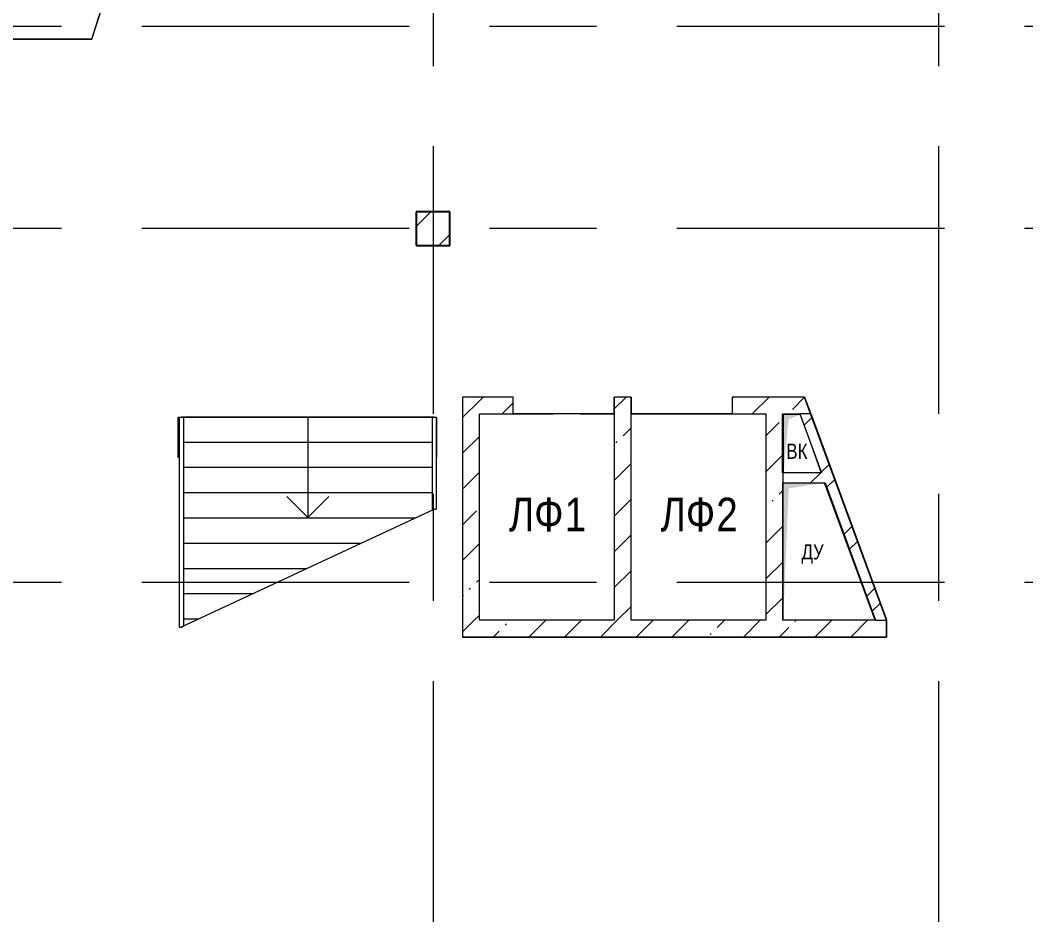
# Model space of a CAD drawing. Header units: millimetres. Extents: x 46431 to 216095, y -43515 to 31605.
# Drawn here: x 130631 to 142567, y -24031 to -13408 of the extents above; entities that cross this region are included whole.
import ezdxf

# ---------------------------------------------------------------- set-up
doc = ezdxf.new("R2010")
doc.units = ezdxf.units.MM
for name, pattern in [('IMPORT-01 Штриховая _2 мм_', [600, 400, -200]), ('Осевые', [6350, 1270, -952.5, 3175, -952.5]), ('Сверху', [793.75, 476.25, -317.5])]:
    doc.linetypes.add(name, pattern=pattern)
for name, color, linetype, lineweight in [('_Разделитель помещений_', 7, 'IMPORT-01 Штриховая _2 мм_', 9), ('Двери', 7, 'Continuous', 9), ('Колонны', 7, 'Continuous', 9), ('Колонны-1', 7, 'Continuous', 25), ('Контуры', 7, 'Continuous', 9), ('Линии подступенков-1', 7, 'Continuous', 9), ('Линии свеса', 7, 'Continuous', 9), ('Марки вырезов', 7, 'Continuous', 9), ('Обобщенные модели', 7, 'Continuous', 9), ('Общие ребра', 7, 'Continuous', 9), ('Ограждение', 7, 'Continuous', 9), ('Оси-2', 7, 'Осевые', 9), ('Перекрытия', 7, 'Continuous', 9), ('Поручни', 7, 'Continuous', 9), ('Сверху', 7, 'Сверху', 9), ('Стены', 7, 'Continuous', 9), ('Стены-1', 7, 'Continuous', 18), ('Стрелки вверх', 7, 'Continuous', 9), ('Текстовые примечания', 7, 'Continuous', 9), ('Типовые аннотации', 7, 'Continuous', 9), ('Черная _1 сплошная', 7, 'Continuous', 9), ('Штриховка разреза-3', 7, 'Continuous', 9), ('Элементы узлов', 7, 'Continuous', 9)]:
    doc.layers.add(name, color=color, linetype=linetype, lineweight=lineweight)
doc.styles.add('Arial', font='Arial.ttf', dxfattribs={"width": 0.8, "height": 180})
doc.styles.add('Arial Narrow_2', font='Arial Narrow.ttf', dxfattribs={"height": 400})
pattern_1 = [(45, (0, 0), (-424.264, 424.264), [600, -100, 20, -100]), (45, (0, 424), (-424.264, 424.264), [])]
pattern_2 = [(45, (0, 0), (-502.8943, 502.8943), []), (45, (0, 762), (-502.8943, 502.8943), [])]

# ---------------------------------------------------------------- blocks, each defined once
blk = doc.blocks.new('Колонна 34 - Колонна 40-55-738341-План 1-го этажа на отм_ -6_000')
at = {"layer": 'Колонны'}
h = blk.add_hatch(dxfattribs=at)
h.set_pattern_fill('FP_35', color=256, style=0, pattern_type=2)
h.set_pattern_definition([(45, (-37400, 39600), (-493.914, 493.914), []), (45, (-36906.1, 39600), (-493.914, 493.914), [873.125, -174.625, 6.706, -167.919])])
h.paths.add_polyline_path([(97932, 23517), (98332, 23517), (98332, 23917), (97932, 23917)], flags=0)
at = {"layer": 'Колонны-1'}
for p, q in [((98332, 23917), (97932, 23917)), ((97932, 23917), (97932, 23517)), ((98332, 23517), (98332, 23917)), ((97932, 23517), (98332, 23517))]:
    blk.add_line(p, q, dxfattribs=at)
blk = doc.blocks.new('Ограждение - Ограждение-2447822-План 1-го этажа на отм_ -6_000')
at = {"layer": 'Поручни'}
for p, q in [((132520, -18121), (132571, -18121)), ((132520, -18121), (132520, -20613)), ((132571, -18121), (132571, -20601)), ((132520, -20613), (132545, -20613)), ((132545, -20613), (132571, -20601))]:
    blk.add_line(p, q, dxfattribs=at)
blk = doc.blocks.new('Ограждение - Ограждение-2447826-План 1-го этажа на отм_ -6_000')
at = {"layer": 'Поручни'}
for p, q in [((135520, -18121), (135570, -18121)), ((135520, -18121), (135520, -19226)), ((135570, -18121), (135570, -19214)), ((135520, -19226), (135545, -19214)), ((135545, -19214), (135570, -19214))]:
    blk.add_line(p, q, dxfattribs=at)
blk = doc.blocks.new('170_ОтверстиеТРАПЕЦИЯВертикальное1 - 170_ОтверстиеТРАПЕЦИЯВертикальное1-4737623-План 1-го этажа на отм_ -6_000')
at = {"layer": 'Обобщенные модели'}
blk.add_hatch(color=256, dxfattribs=at).paths.add_polyline_path([(-230, -95), (-230, -95), (-172, 542), (-34, 596), (-37, 600), (-230, 600)], flags=0)
for p, q in [((-230, -95), (-230, 600)), ((-230, 600), (-36, 600)), ((122, 172), (216, -95))]:
    blk.add_line(p, q, dxfattribs=at)
blk = doc.blocks.new('170_ОтверстиеТРАПЕЦИЯВертикальное2 - 170_ОтверстиеТРАПЕЦИЯВертикальное2-4737625-План 1-го этажа на отм_ -6_000')
at = {"layer": 'Элементы узлов'}
blk.add_hatch(color=256, dxfattribs=at).paths.add_polyline_path([(-545, -815), (-480, 750), (-68, 815), (-545, 815), (-545, -635)], flags=0)
at = {"layer": 'Обобщенные модели'}
for p, q in [((-545, -815), (-545, 815)), ((-545, 815), (-55, 815)), ((-55, 815), (397, -394)), ((555, -815), (-545, -815))]:
    blk.add_line(p, q, dxfattribs=at)
at = {"layer": 'Элементы узлов'}
blk.add_line((545, -815), (-55, 815), dxfattribs=at)
blk = doc.blocks.new('M_Дверь-Проем - 1200 x 2200 mm-4670835-План 1-го этажа на отм_ -6_000')
at = {"layer": 'Сверху'}
blk.add_line((-608, -100), (592, -100), dxfattribs=at)
blk = doc.blocks.new('M_Дверь-Проем - 1200 x 2200 mm-V22-План 1-го этажа на отм_ -6_000')
at = {"layer": 'Сверху'}
blk.add_line((-608, 100), (592, 100), dxfattribs=at)

msp = doc.modelspace()

# ---------------------------------------------------------------- hatches: boundary and pattern name
at = {"layer": 'Штриховка разреза-3'}
h = msp.add_hatch(dxfattribs=at)
h.set_pattern_fill('FP_4', color=256, style=0, pattern_type=2)
h.set_pattern_definition(pattern_1)
h.paths.add_polyline_path([(135881.6, -20532.9), (136081.6, -20532.9), (136081.6, -17882.9), (135881.6, -17882.9), (135881.6, -19414.8)], flags=0)
h = msp.add_hatch(dxfattribs=at)
h.set_pattern_fill('FP_4', color=256, style=0, pattern_type=2)
h.set_pattern_definition(pattern_1)
h.paths.add_polyline_path([(137812.3, -18082.9), (137881.6, -18082.9), (137881.6, -17882.9), (137681.6, -17882.9), (137681.6, -18082.9)], flags=0)
h.paths.add_polyline_path([(140012, -18082.9), (139938.6, -17882.9), (139081.6, -17882.9), (139081.6, -18082.9), (139884.2, -18082.9)], flags=0)
h.paths.add_polyline_path([(136481.6, -18082.9), (136481.6, -17882.9), (136081.6, -17882.9), (136081.6, -18082.9)], flags=0)
h = msp.add_hatch(dxfattribs=at)
h.set_pattern_fill('FP_4', color=256, style=0, pattern_type=2)
h.set_pattern_definition(pattern_1)
h.paths.add_polyline_path([(137681.6, -20532.9), (137881.6, -20532.9), (137881.6, -18082.9), (137681.6, -18082.9), (137681.6, -19414.8)], flags=0)
h = msp.add_hatch(dxfattribs=at)
h.set_pattern_fill('FP_4', color=256, style=0, pattern_type=2)
h.set_pattern_definition(pattern_1)
h.paths.add_polyline_path([(139681.6, -20532.9), (139681.6, -18082.9), (139481.6, -18082.9), (139481.6, -20532.9)], flags=0)
h = msp.add_hatch(dxfattribs=at)
h.set_pattern_fill('FP_3', color=256, style=0, pattern_type=2)
h.set_pattern_definition(pattern_2)
h.paths.add_polyline_path([(140911.5, -20532.9), (140012, -18082.9), (139884.2, -18082.9), (140783.6, -20532.9)], flags=0)
h = msp.add_hatch(dxfattribs=at)
h.set_pattern_fill('FP_3', color=256, style=0, pattern_type=2)
h.set_pattern_definition(pattern_2)
h.paths.add_polyline_path([(140185.2, -18902.9), (140141.2, -18782.9), (139681.6, -18782.9), (139681.6, -18902.9)], flags=0)
h = msp.add_hatch(dxfattribs=at)
h.set_pattern_fill('FP_4', color=256, style=0, pattern_type=2)
h.set_pattern_definition(pattern_1)
h.paths.add_polyline_path([(137812.3, -20732.9), (140911.5, -20732.9), (140911.5, -20532.9), (135881.6, -20532.9), (135881.6, -20732.9)], flags=0)

# ---------------------------------------------------------------- linework, layer by layer
at = {"layer": '_Разделитель помещений_'}
msp.add_arc((101715.5, -3715.4), 31373.8, 341.57229, 18.42771, dxfattribs=at)
at = {"layer": 'Контуры'}
for p, q in [((135545.4, -18120.8), (132545.4, -18120.8)), ((132545.4, -20606.9), (132545.4, -20612.8))]:
    msp.add_line(p, q, dxfattribs=at)
at = {"layer": 'Линии подступенков-1'}
for p, q in [((135545.4, -18120.8), (132545.4, -18120.8)), ((135519.6, -18420.8), (132571.2, -18420.8)), ((135519.6, -18720.8), (132571.2, -18720.8)), ((135519.6, -19020.8), (132571.2, -19020.8)), ((135316.1, -19320.8), (132571.2, -19320.8)), ((134672.8, -19620.8), (132571.2, -19620.8)), ((134029.4, -19920.8), (132571.2, -19920.8)), ((133386.1, -20220.8), (132571.2, -20220.8)), ((132742.7, -20520.8), (132571.2, -20520.8))]:
    msp.add_line(p, q, dxfattribs=at)
at = {"layer": 'Линии свеса'}
for p, q in [((135519.6, -18420.8), (132571.2, -18420.8)), ((135519.6, -18720.8), (132571.2, -18720.8)), ((135519.6, -19020.8), (132571.2, -19020.8)), ((135316.1, -19320.8), (132571.2, -19320.8)), ((134672.8, -19620.8), (132571.2, -19620.8)), ((134029.4, -19920.8), (132571.2, -19920.8)), ((133386.1, -20220.8), (132571.2, -20220.8)), ((132742.7, -20520.8), (132571.2, -20520.8))]:
    msp.add_line(p, q, dxfattribs=at)
at = {"layer": 'Марки вырезов'}
msp.add_line((132545.4, -20612.8), (135545.4, -19213.9), dxfattribs=at)
at = {"layer": 'Общие ребра'}
for p, q in [((136481.6, -17882.9), (136081.6, -17882.9)), ((137881.6, -17882.9), (137681.6, -17882.9)), ((139938.6, -17882.9), (139081.6, -17882.9)), ((140012, -18082.9), (139884.2, -18082.9)), ((140911.5, -20532.9), (140012, -18082.9)), ((140012, -18082.9), (140911.5, -20532.9)), ((139681.6, -18782.9), (139681.6, -18902.9)), ((140783.6, -20532.9), (140911.5, -20532.9)), ((140911.5, -20732.9), (140911.5, -20532.9))]:
    msp.add_line(p, q, dxfattribs=at)
at = {"layer": 'Оси-2'}
for p, q in [((135531.6, 25417.1), (135531.6, -41733.9)), ((141531.6, 25417.1), (141531.6, -41733.9)), ((150171.6, -13482.9), (50527.1, -13482.9)), ((150171.6, -15882.9), (50527.1, -15882.9)), ((150171.6, -20082.9), (50527.1, -20082.9))]:
    msp.add_line(p, q, dxfattribs=at)
at = {"layer": 'Перекрытия'}
for p, q in [((129081.6, -13632.9), (131480.6, -13632.9)), ((131481.6, -13632.9), (129112.7, -13632.9)), ((135332.7, -15682.9), (135732.7, -15682.9)), ((135732.7, -15682.9), (135732.7, -16082.9)), ((135732.7, -16082.9), (135332.7, -16082.9)), ((139939.7, -17882.9), (140013, -18082.5)), ((132507.7, -18600.9), (132507.7, -18120.8)), ((132507.7, -18120.8), (135571.5, -18120.8)), ((135571.5, -18120.8), (135571.5, -18600.9)), ((137881.6, -20532.9), (137881.6, -18082.9)), ((137881.6, -18082.9), (139481.6, -18082.9)), ((137881.6, -20532.9), (137881.6, -18082.9)), ((137881.6, -18082.9), (139481.6, -18082.9)), ((139481.6, -18082.9), (139481.6, -20532.9)), ((139481.6, -18082.9), (139481.6, -20532.9)), ((132520.4, -18600.9), (132507.7, -18600.9)), ((139481.6, -20532.9), (137881.6, -20532.9)), ((139481.6, -20532.9), (137881.6, -20532.9)), ((140911.5, -20530), (140912.5, -20532.9)), ((140912.5, -20532.9), (140912.5, -20732.9)), ((140912.5, -20732.9), (135882.7, -20732.9))]:
    msp.add_line(p, q, dxfattribs=at)
for centre in [(101715.5, -3715.4), (101716.6, -3715.4)]:
    msp.add_arc(centre, 31373.8, 341.57229, 18.42771, dxfattribs=at)
at = {"layer": 'Стены'}
for p, q in [((136481.6, -18082.9), (136481.6, -17882.9)), ((137681.6, -18082.9), (137681.6, -17882.9)), ((137881.6, -17882.9), (137881.6, -18082.9)), ((139081.6, -17882.9), (139081.6, -18082.9)), ((137681.6, -18082.9), (136481.6, -18082.9)), ((139081.6, -18082.9), (137881.6, -18082.9))]:
    msp.add_line(p, q, dxfattribs=at)
at = {"layer": 'Стены-1'}
for p, q in [((136081.6, -17882.9), (135881.6, -17882.9)), ((135881.6, -17882.9), (135881.6, -20532.9)), ((136481.6, -18082.9), (136481.6, -17882.9)), ((137681.6, -17882.9), (137681.6, -18082.9)), ((137881.6, -18082.9), (137881.6, -17882.9)), ((139081.6, -17882.9), (139081.6, -18082.9)), ((140012, -18082.9), (139938.6, -17882.9)), ((136081.6, -20532.9), (136081.6, -18082.9)), ((136081.6, -18082.9), (136481.6, -18082.9)), ((137681.6, -18082.9), (137681.6, -20532.9)), ((137881.6, -20532.9), (137881.6, -18082.9)), ((139081.6, -18082.9), (139481.6, -18082.9)), ((139481.6, -18082.9), (139481.6, -20532.9)), ((139681.6, -18782.9), (139681.6, -18082.9)), ((139681.6, -18082.9), (139884.2, -18082.9)), ((139884.2, -18082.9), (140141.2, -18782.9)), ((140016.7, -18081.2), (140013.9, -18082.2)), ((140911.5, -20518.4), (140016.7, -18081.2)), ((140141.2, -18782.9), (139681.6, -18782.9)), ((139681.6, -20532.9), (139681.6, -18902.9)), ((139681.6, -18902.9), (140185.2, -18902.9)), ((140185.2, -18902.9), (140783.6, -20532.9)), ((135881.6, -20532.9), (135881.6, -20732.9)), ((137681.6, -20532.9), (136081.6, -20532.9)), ((139481.6, -20532.9), (137881.6, -20532.9)), ((140783.6, -20532.9), (139681.6, -20532.9)), ((135881.6, -20732.9), (140911.5, -20732.9))]:
    msp.add_line(p, q, dxfattribs=at)
at = {"layer": 'Стрелки вверх'}
for p, q in [((134045.4, -18120.8), (134045.4, -18420.8)), ((134045.4, -18420.8), (134045.4, -18720.8)), ((134045.4, -18720.8), (134045.4, -19020.8)), ((134045.4, -19313.4), (133795.4, -19063.4)), ((134045.4, -19020.8), (134045.4, -19313.4)), ((134045.4, -19313.4), (134295.4, -19063.4))]:
    msp.add_line(p, q, dxfattribs=at)
at = {"layer": 'Черная _1 сплошная'}
for p, q in [((130843.5, -13632.9), (131481.6, -13632.9)), ((139678, -18087.6), (139882.3, -18087.6)), ((139678, -18782.9), (139678, -18087.6)), ((139884.2, -18082.9), (140141.2, -18782.9)), ((140141.2, -18782.9), (139681.6, -18782.9))]:
    msp.add_line(p, q, dxfattribs=at)

# ---------------------------------------------------------------- block references
at = {"layer": 'Двери'}
msp.add_blockref('M_Дверь-Проем - 1200 x 2200 mm-4670835-План 1-го этажа на отм_ -6_000', (137089.8, -17982.9), dxfattribs=at)
at = {"layer": 'Двери', "rotation": 180}
msp.add_blockref('M_Дверь-Проем - 1200 x 2200 mm-V22-План 1-го этажа на отм_ -6_000', (138473.4, -17982.9), dxfattribs=at)
at = {"layer": 'Колонны'}
msp.add_blockref('Колонна 34 - Колонна 40-55-738341-План 1-го этажа на отм_ -6_000', (37400, -39600), dxfattribs=at)
at = {"layer": 'Обобщенные модели'}
for name, p in [('170_ОтверстиеТРАПЕЦИЯВертикальное1 - 170_ОтверстиеТРАПЕЦИЯВертикальное1-4737623-План 1-го этажа на отм_ -6_000', (139921.6, -18687.9)), ('170_ОтверстиеТРАПЕЦИЯВертикальное2 - 170_ОтверстиеТРАПЕЦИЯВертикальное2-4737625-План 1-го этажа на отм_ -6_000', (140231.6, -19717.9))]:
    msp.add_blockref(name, p, dxfattribs=at)
at = {"layer": 'Ограждение'}
for name in ['Ограждение - Ограждение-2447822-План 1-го этажа на отм_ -6_000', 'Ограждение - Ограждение-2447826-План 1-го этажа на отм_ -6_000']:
    msp.add_blockref(name, (0, 0), dxfattribs=at)

# ---------------------------------------------------------------- texts
at = {"layer": 'Текстовые примечания', "char_height": 400, "attachment_point": 1, "style": 'Arial Narrow_2'}
for s, insert, width in [('ЛФ', (136430.9, -19077.5), 801.687), ('\\fArial Narrow|b0|i0|c204|p34|;1', (137092.4, -19077.5), 320.675), ('ЛФ', (138230.9, -19077.5), 801.687), ('\\fArial Narrow|b0|i0|c204|p34|;2', (138892.4, -19077.5), 320.675)]:
    msp.add_mtext(s, dxfattribs=dict(at, insert=insert, width=width))
at = {"layer": 'Типовые аннотации', "char_height": 180, "attachment_point": 1, "style": 'Arial'}
for s, insert, width in [('ВК', (139723.4, -18436.7), 307.848), ('ДУ', (139903.8, -19629.9), 320.675)]:
    msp.add_mtext(s, dxfattribs=dict(at, insert=insert, width=width))

doc.saveas('drawing.dxf')
